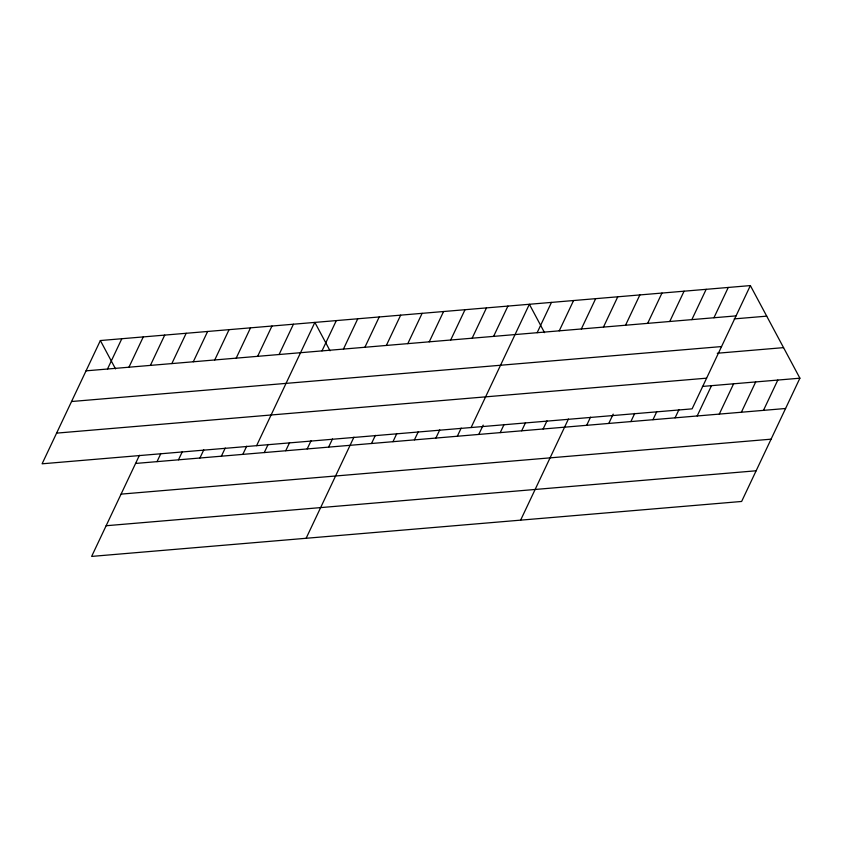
<?xml version="1.0" encoding="UTF-8"?>
<svg xmlns="http://www.w3.org/2000/svg" width="842" height="842" viewBox="0 0 842 842"><rect width="100%" height="100%" fill="white"/><g stroke="black" fill="none" stroke-linecap="round" stroke-linejoin="round"><path stroke-width="1.26" d="M100.366 340.536L42.1 463.805L692.103 408.854L750.369 285.585L100.366 340.536L115.543 368.912M107.492 369.028L121.816 338.726M128.942 367.217L143.266 336.916M150.392 365.407L164.716 335.095M171.842 363.586L186.166 333.285M139.435 455.29L91.631 556.415L741.634 501.464L799.9 378.195L750.369 285.585M193.292 361.776L207.616 331.474M157.022 461.637L160.885 453.48M214.742 359.966L229.066 329.664M178.472 459.827L182.335 451.659M236.192 358.145L250.516 327.843M199.922 458.006L203.785 449.849M257.641 356.334L271.966 326.033M221.372 456.196L225.235 448.039M279.091 354.524L293.416 324.223M242.822 454.385L246.685 446.218M256.6 445.671L314.866 322.402L330.043 350.788M264.272 452.564L268.135 444.408M321.991 350.893L336.316 320.591M285.722 450.754L289.585 442.597M343.441 349.083L357.766 318.781M307.172 448.944L311.035 440.787M364.891 347.272L379.216 316.971M328.622 447.123L332.485 438.966M386.341 345.452L400.666 315.15M306.13 538.28L353.935 437.156M407.791 343.641L422.116 313.34M371.522 443.502L375.385 435.346M429.241 341.831L443.566 311.529M392.972 441.692L396.835 433.525M450.691 340.01L465.016 309.709M414.422 439.871L418.285 431.714M472.141 338.2L486.465 307.898M435.872 438.061L439.735 429.904M493.591 336.39L507.915 306.088M457.322 436.251L461.184 428.094M471.099 427.536L529.365 304.267L544.542 332.653M478.772 434.43L483.182 425.115M537.143 332.706L551.468 302.404M500.222 432.62L504.084 424.463M559.246 330.843L573.57 300.531M521.672 430.809L525.534 422.652M581.338 328.969L595.662 298.668M543.122 428.999L546.984 420.832M603.44 327.106L617.765 296.794M520.63 520.145L568.434 419.021M625.543 325.233L639.867 294.932M586.674 425.315L590.537 417.158M647.645 323.37L661.97 293.058M608.777 423.442L613.187 414.117M669.748 321.497L684.062 291.195M630.879 421.579L634.731 413.422M691.84 319.634L706.164 289.322M652.971 419.705L656.834 411.549M713.942 317.76L728.267 287.459M675.073 417.842L678.936 409.686M697.176 415.969L711.501 385.668M719.279 414.106L733.603 383.805M741.381 412.233L755.695 381.931M763.473 410.37L777.798 380.068M86.042 370.838L736.045 315.887M734.213 318.897L766.715 316.15M71.538 401.518L721.541 346.567M717.258 353.24L783.555 347.63M56.603 433.125L706.596 378.174M702.396 386.436L799.9 378.195M135.573 463.447L785.575 408.496M121.08 494.128L771.072 439.177M106.134 525.734L756.137 470.783"/></g></svg>
